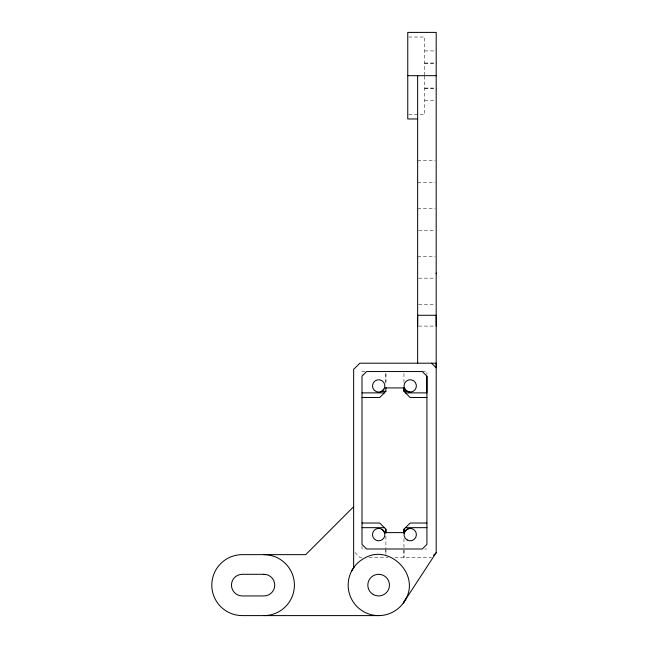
<?xml version="1.0" encoding="UTF-8"?>
<svg xmlns="http://www.w3.org/2000/svg" width="648" height="648" viewBox="0 0 648 648"><rect width="100%" height="100%" fill="white"/><g stroke="black" fill="none" stroke-linecap="round" stroke-linejoin="round"><path stroke-width="0.49" stroke-dasharray="3.24 2.43" d="M361.997 545.997L361.997 548.994L364.986 548.994M385.892 553.635L385.892 548.994M385.892 383.106L385.892 372.503L385.892 383.414M403.955 549.925L403.955 557.345L403.955 548.443M403.955 382.425L403.955 372.503M408.75 37.041L424.756 37.041L424.756 74.998M424.756 50.917L436.193 50.917M424.756 63.026L436.193 63.026M424.756 63.285L436.193 63.285M424.756 88.079L436.193 88.079M424.756 88.339L436.193 88.339M424.756 100.448L435.237 100.448M408.75 114.323L424.756 114.323L424.756 75.678M417.644 160.696L435.221 160.696M417.644 182.339L435.221 182.339M417.644 208.616L435.221 208.616M418.624 230.259L435.221 230.259M417.644 256.535L435.221 256.535M418.624 278.178L435.221 278.178M418.624 304.455L435.221 304.455M418.624 326.098L435.221 326.098M364.986 371.539L361.997 371.539L361.997 374.536M422.285 371.539L426.919 371.539L426.919 374.568M424.683 548.994L426.659 548.994M361.851 557.345L359.834 557.345L355.023 552.533M368.923 557.345L388.12 557.345M394.924 557.345L431.56 557.345M403.955 538.545L403.955 548.005M385.892 536.139L385.892 548.005M385.892 548.443L385.892 554.38"/><path stroke-width="0.97" d="M426.919 523.025L410.135 523.025L403.955 529.214L403.955 532.615L385.892 532.615L385.892 529.214L379.704 523.025L361.997 523.025M403.955 387.374L403.955 391.327L410.135 397.508L426.919 397.508M417.644 363.196L417.644 315.276L436.193 315.276L436.193 367.829L431.56 363.196M426.919 376.18L426.919 544.361L422.285 548.994L366.63 548.994L361.997 544.361L361.997 376.18L366.63 371.539L422.285 371.539L426.919 376.18L426.919 392.874L405.502 392.874M436.193 273.715L436.193 273.011M404.255 533.02C404.976 530.38 407.495 528.452 410.225 528.436M405.794 598.963C419.993 574.339 389.416 543.761 364.8 557.969A30.48 30.48 0 0 0 357.089 606.674A30.48 30.48 0 0 0 405.794 598.963L403.291 603.037M351.483 571.285L353.978 567.211M403.364 602.915L436.193 552.704L436.193 363.196L359.834 363.196L353.646 369.376L353.646 567.745M384.045 389.011L381.785 391.271L380.295 391.894M385.892 387.374L385.892 391.327L379.704 397.508L361.997 397.508M353.646 506.728L305.735 554.648L242.287 554.648A30.48 30.48 0 0 0 211.807 585.12A30.48 30.48 0 0 0 242.287 615.6L378.635 615.6M433.544 555.36L436.193 552.704M381.413 391.424L385.892 391.327M407.754 75.678L436.193 75.678M417.644 118.965L407.754 118.965L407.754 32.4L436.193 32.4L436.193 326.098M385.892 387.925L403.955 387.925L403.955 391.327L407.373 391.376M361.997 392.874L384.345 392.874M361.997 527.666L384.345 527.666M405.502 527.666L426.919 527.666M410.225 392.105C407.495 392.089 404.976 390.153 404.255 387.52M384.361 532.3L385.892 532.615M381.785 529.27L380.295 528.647A6.18 6.18 0 0 0 373.337 531.53C371.984 533.903 372.398 537.046 374.317 538.99A6.18 6.18 0 0 0 384.045 537.71C385.722 534.859 384.661 530.906 381.785 529.27A6.18 6.18 0 0 1 384.661 533.02M405.365 530.89L403.955 529.214L403.955 533.166M417.644 75.678L417.644 326.098M385.892 529.214L385.892 533.166M263.922 554.648A30.48 30.48 0 0 1 294.403 585.12A30.48 30.48 0 0 1 263.922 615.6M263.922 574.298L242.287 574.298A10.822 10.822 0 0 0 231.466 585.12A10.822 10.822 0 0 0 242.287 595.941L263.922 595.941A10.822 10.822 0 0 0 274.744 585.12A10.822 10.822 0 0 0 263.922 574.298M405.851 390.29A6.18 6.18 0 0 0 416.194 387.52A6.18 6.18 0 0 0 408.621 379.947A6.18 6.18 0 0 0 405.851 390.29M374.317 390.29A6.18 6.18 0 0 0 384.661 387.52A6.18 6.18 0 0 0 377.087 379.947A6.18 6.18 0 0 0 374.317 390.29M373.224 594.491A10.822 10.822 0 0 0 389.456 585.12A10.822 10.822 0 0 0 373.224 575.748A10.822 10.822 0 0 0 373.224 594.491M407.13 539.978A6.18 6.18 0 0 0 416.405 534.624A6.18 6.18 0 0 0 407.138 529.262A6.18 6.18 0 0 0 407.13 539.978"/></g></svg>
